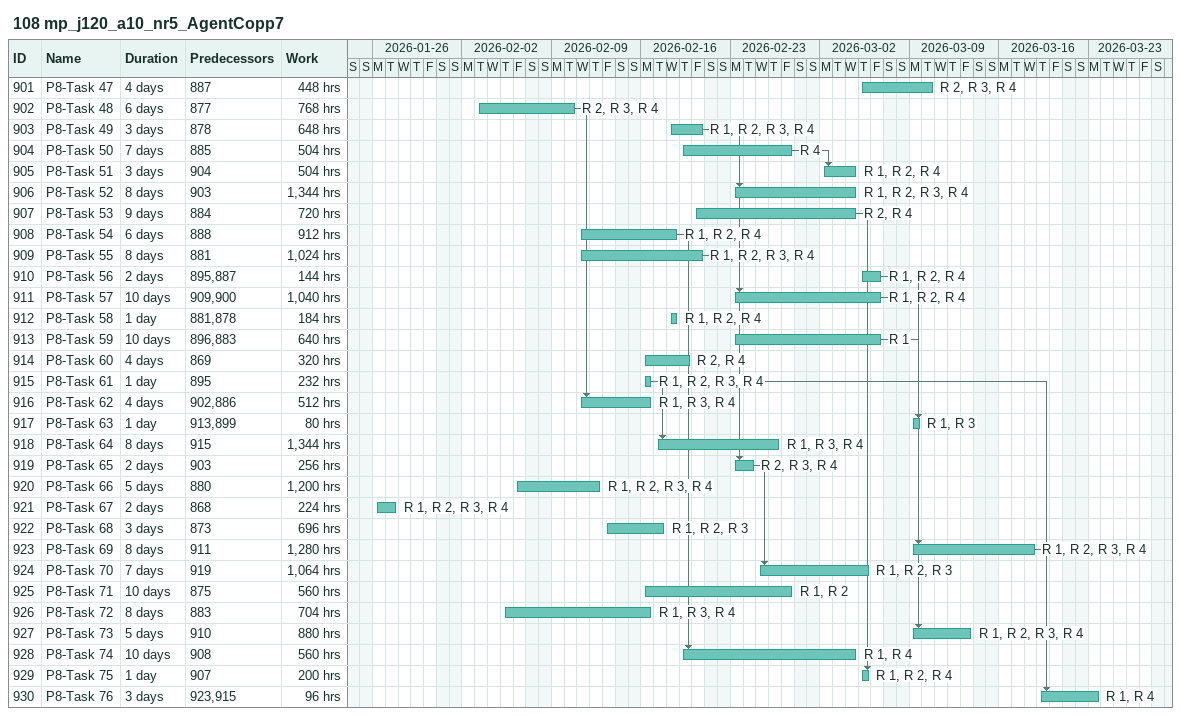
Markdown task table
108 mp_j120_a10_nr5_AgentCopp7

| ID | Task | Duration | Start | Finish | Predecessors | Resources | Work (h) |
|---|---|---|---|---|---|---|---|
| 901 | P8-Task 47 | 4d | 2026-03-05 | 2026-03-10 | 887 | R 2, R 3, R 4 | 448 |
| 902 | P8-Task 48 | 6d | 2026-02-03 | 2026-02-10 | 877 | R 2, R 3, R 4 | 768 |
| 903 | P8-Task 49 | 3d | 2026-02-18 | 2026-02-20 | 878 | R 1, R 2, R 3, R 4 | 648 |
| 904 | P8-Task 50 | 7d | 2026-02-19 | 2026-02-27 | 885 | R 4 | 504 |
| 905 | P8-Task 51 | 3d | 2026-03-02 | 2026-03-04 | 904 | R 1, R 2, R 4 | 504 |
| 906 | P8-Task 52 | 8d | 2026-02-23 | 2026-03-04 | 903 | R 1, R 2, R 3, R 4 | 1344 |
| 907 | P8-Task 53 | 9d | 2026-02-20 | 2026-03-04 | 884 | R 2, R 4 | 720 |
| 908 | P8-Task 54 | 6d | 2026-02-11 | 2026-02-18 | 888 | R 1, R 2, R 4 | 912 |
| 909 | P8-Task 55 | 8d | 2026-02-11 | 2026-02-20 | 881 | R 1, R 2, R 3, R 4 | 1024 |
| 910 | P8-Task 56 | 2d | 2026-03-05 | 2026-03-06 | 895, 887 | R 1, R 2, R 4 | 144 |
| 911 | P8-Task 57 | 10d | 2026-02-23 | 2026-03-06 | 909, 900 | R 1, R 2, R 4 | 1040 |
| 912 | P8-Task 58 | 1d | 2026-02-18 | 2026-02-18 | 881, 878 | R 1, R 2, R 4 | 184 |
| 913 | P8-Task 59 | 10d | 2026-02-23 | 2026-03-06 | 896, 883 | R 1 | 640 |
| 914 | P8-Task 60 | 4d | 2026-02-16 | 2026-02-19 | 869 | R 2, R 4 | 320 |
| 915 | P8-Task 61 | 1d | 2026-02-16 | 2026-02-16 | 895 | R 1, R 2, R 3, R 4 | 232 |
| 916 | P8-Task 62 | 4d | 2026-02-11 | 2026-02-16 | 902, 886 | R 1, R 3, R 4 | 512 |
| 917 | P8-Task 63 | 1d | 2026-03-09 | 2026-03-09 | 913, 899 | R 1, R 3 | 80 |
| 918 | P8-Task 64 | 8d | 2026-02-17 | 2026-02-26 | 915 | R 1, R 3, R 4 | 1344 |
| 919 | P8-Task 65 | 2d | 2026-02-23 | 2026-02-24 | 903 | R 2, R 3, R 4 | 256 |
| 920 | P8-Task 66 | 5d | 2026-02-06 | 2026-02-12 | 880 | R 1, R 2, R 3, R 4 | 1200 |
| 921 | P8-Task 67 | 2d | 2026-01-26 | 2026-01-27 | 868 | R 1, R 2, R 3, R 4 | 224 |
| 922 | P8-Task 68 | 3d | 2026-02-13 | 2026-02-17 | 873 | R 1, R 2, R 3 | 696 |
| 923 | P8-Task 69 | 8d | 2026-03-09 | 2026-03-18 | 911 | R 1, R 2, R 3, R 4 | 1280 |
| 924 | P8-Task 70 | 7d | 2026-02-25 | 2026-03-05 | 919 | R 1, R 2, R 3 | 1064 |
| 925 | P8-Task 71 | 10d | 2026-02-16 | 2026-02-27 | 875 | R 1, R 2 | 560 |
| 926 | P8-Task 72 | 8d | 2026-02-05 | 2026-02-16 | 883 | R 1, R 3, R 4 | 704 |
| 927 | P8-Task 73 | 5d | 2026-03-09 | 2026-03-13 | 910 | R 1, R 2, R 3, R 4 | 880 |
| 928 | P8-Task 74 | 10d | 2026-02-19 | 2026-03-04 | 908 | R 1, R 4 | 560 |
| 929 | P8-Task 75 | 1d | 2026-03-05 | 2026-03-05 | 907 | R 1, R 2, R 4 | 200 |
| 930 | P8-Task 76 | 3d | 2026-03-19 | 2026-03-23 | 923, 915 | R 1, R 4 | 96 |
